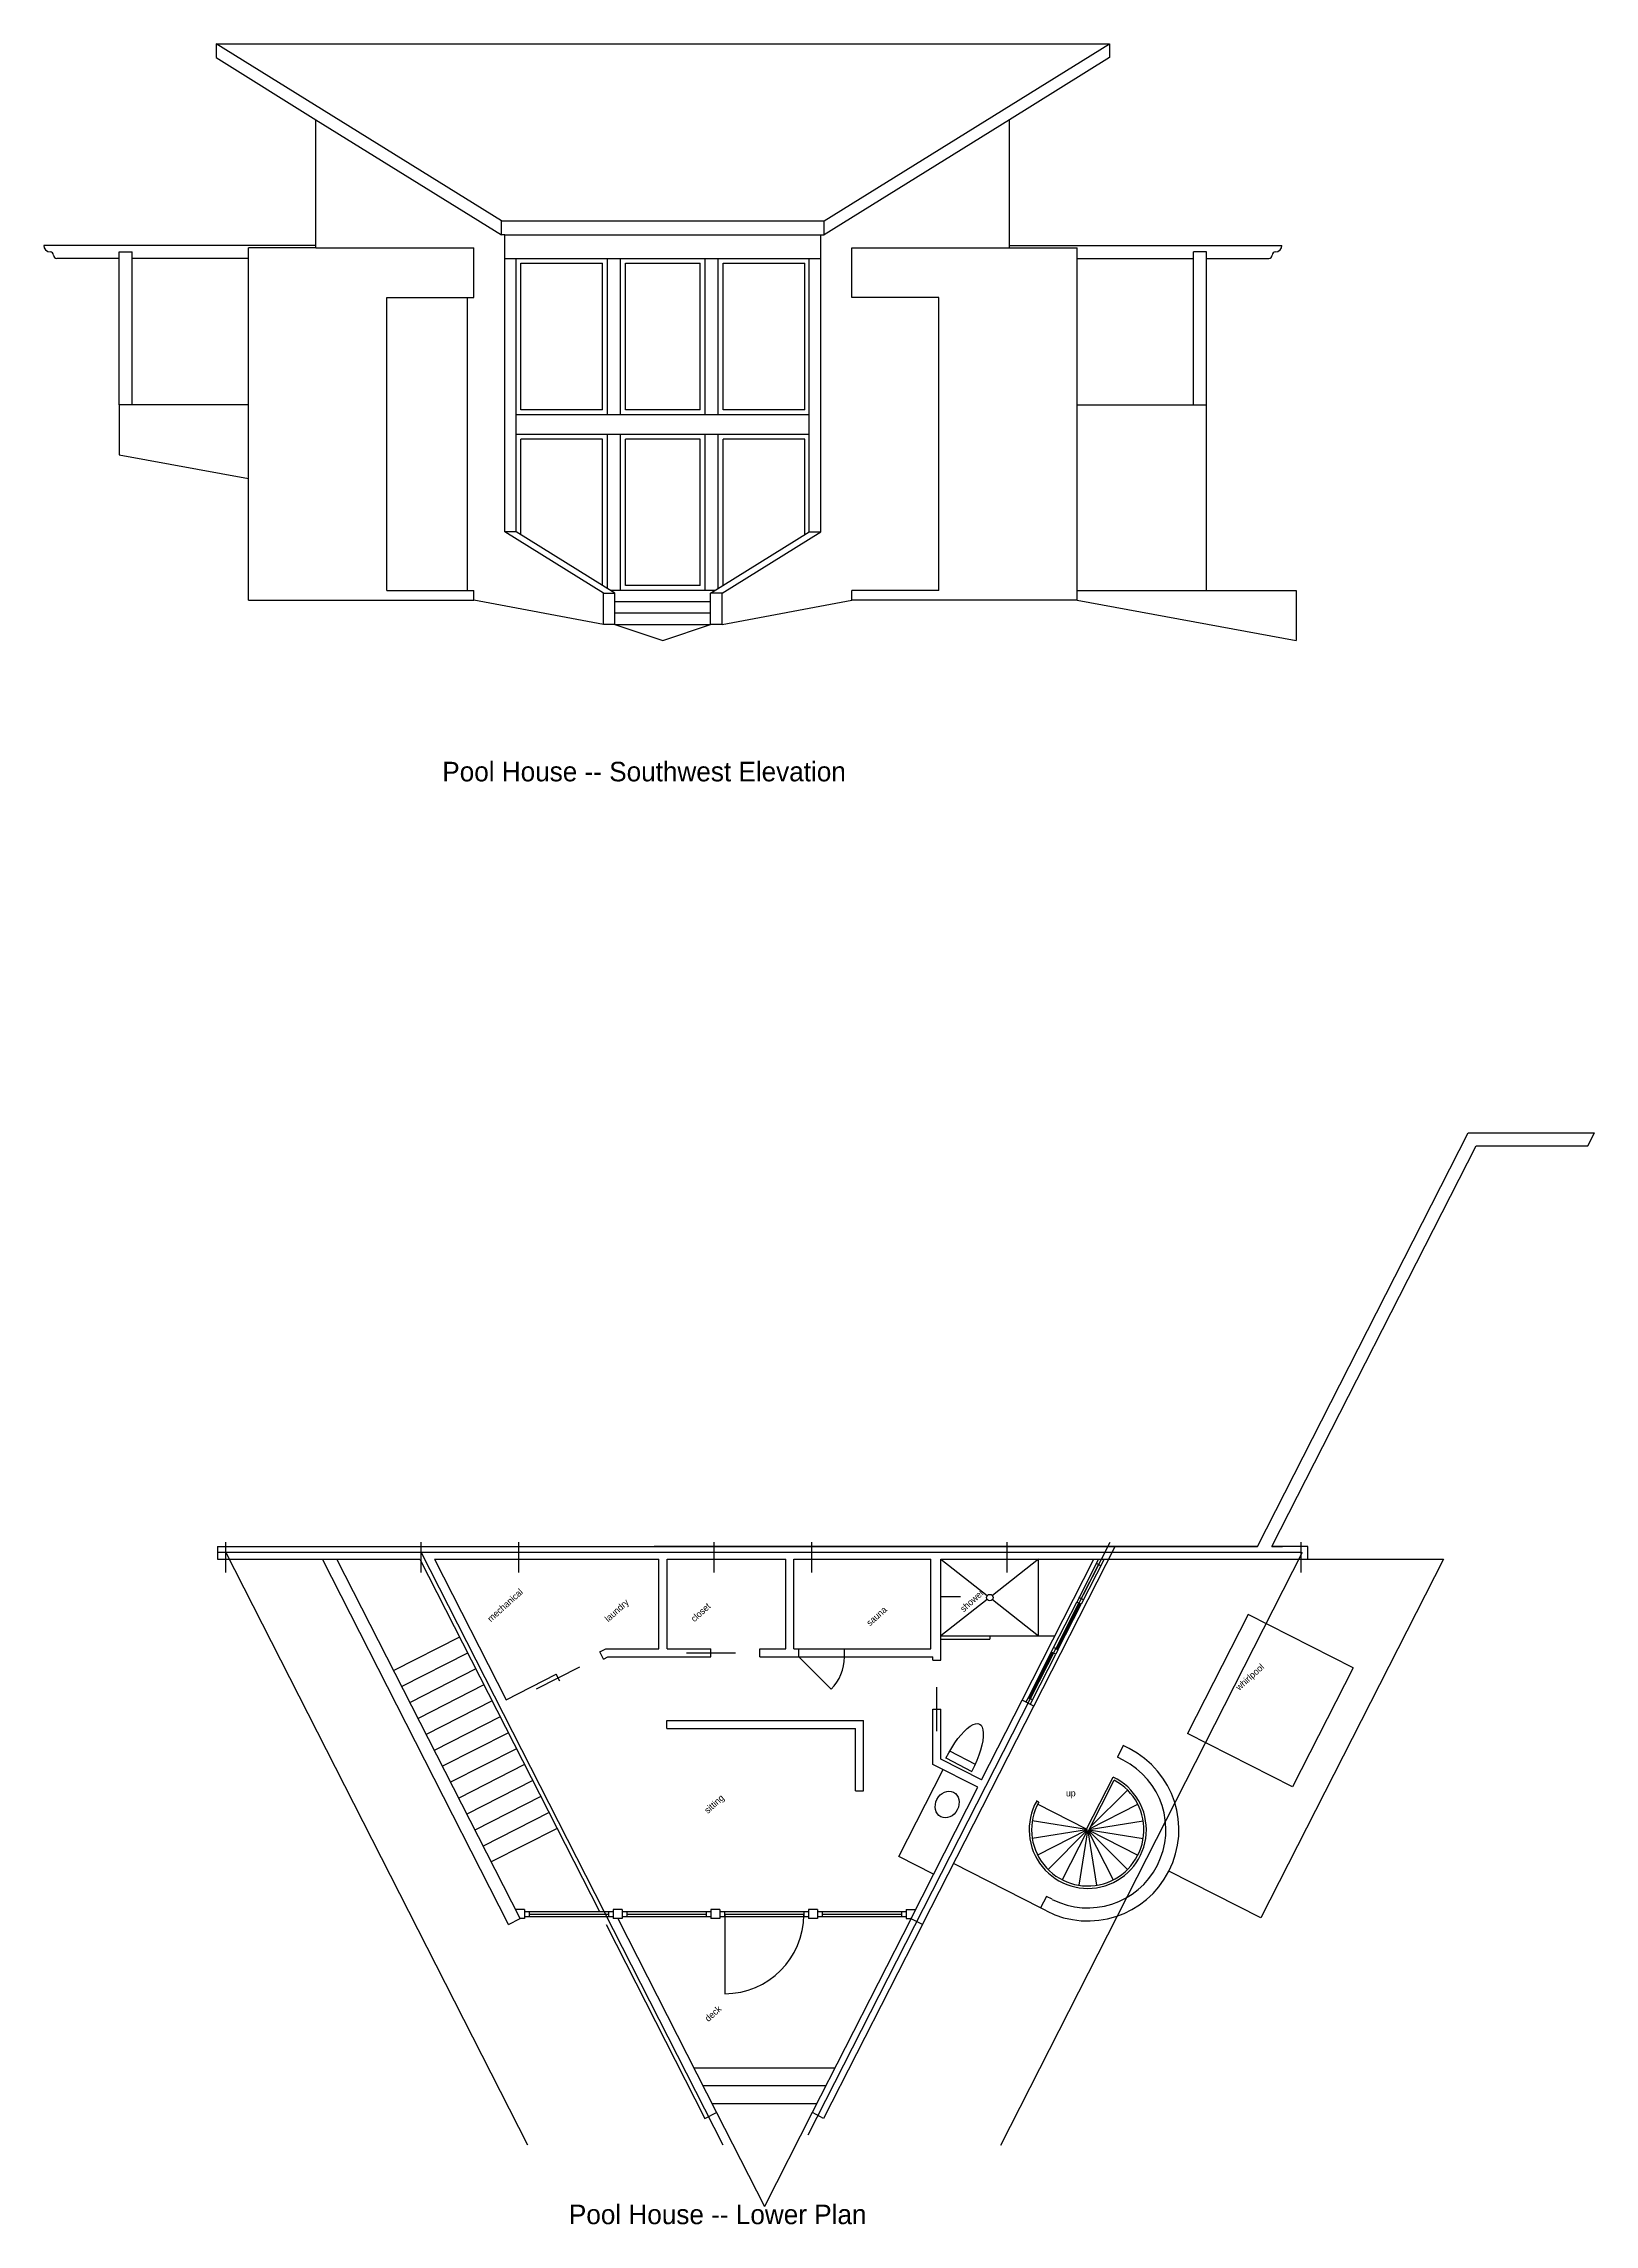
# Model space of a CAD drawing. Header units: inches. Extents: x 0 to 5835, y -2804 to 1896.
# Drawn here: x 3740 to 4693, y 138 to 1478 of the extents above; entities that cross this region are included whole.
import ezdxf

# ---------------------------------------------------------------- set-up
doc = ezdxf.new("R2010")
doc.units = ezdxf.units.IN
doc.header["$LTSCALE"] = 8
doc.header["$MEASUREMENT"] = 0
doc.linetypes.add('DASHED', pattern=[0.75, 0.5, -0.25])
for name, color, linetype in [('A-Elev', 7, 'CONTINUOUS'), ('A-fixtures', 140, 'CONTINUOUS'), ('A-millwork', 252, 'CONTINUOUS'), ('A-walls', 7, 'CONTINUOUS')]:
    doc.layers.add(name, color=color, linetype=linetype)
doc.styles.get("Standard").update_dxf_attribs({"font": 'txt', "height": 0.2})

msp = doc.modelspace()

# ---------------------------------------------------------------- linework, layer by layer
at = {"layer": 'A-Elev'}
for p, q in [((3845.9, 1478, 27954.2), (4394.9, 1478, 27954.2)), ((3845.9, 1478, 37260.9), (3845.9, 1469.5, 54490.5)), ((4394.9, 1478, 75276.3), (4394.9, 1469.5, 92505.9))]:
    msp.add_line(p, q, dxfattribs=at)
at = {"layer": 'A-Elev', "color": 254}
for p, q in [((3907.3, 1431.3, 31441.8), (4021.3, 1360.5, 24591.7)), ((4333.5, 1431.3, 60150.5), (4219.5, 1360.5, 53300.4)), ((4021.3, 1369.1, 40250), (4219.5, 1369.1, 40250)), ((4023.3, 1360.5, 55908.3), (4021.3, 1360.5, 53298.6)), ((4217.5, 1360.5, 55908.3), (4219.5, 1360.5, 53300.4)), ((3907.3, 1352.5, 46414.9), (4004.3, 1352.5, 24591.7)), ((4236.5, 1352.5, 24591.7), (4333.5, 1352.5, 35281.7))]:
    msp.add_line(p, q, dxfattribs=at)
at = {"layer": 'A-Elev', "color": 253}
for p, q in [((4219.5, 1360.5, 55908.3), (4219.5, 1369.1, 55908.3)), ((4023.3, 1360.5, 55908.3), (4217.5, 1360.5, 55908.3)), ((4023.3, 1346, 40250), (4217.5, 1346, 40250)), ((4033.2, 1343.1, 40250), (4083.4, 1343.1, 40250)), ((4083.4, 1253.1, 40250), (4083.4, 1343.1, 40250)), ((4086.4, 1250.1, 40250), (4086.4, 1346, 40250)), ((4094.4, 1250.1, 31874), (4094.4, 1346, 31874)), ((4097.4, 1343.1, 40250), (4143.4, 1343.1, 40250)), ((4146.4, 1250.1, 40250), (4146.4, 1346, 40250)), ((4154.4, 1250.1, 31874), (4154.4, 1346, 31874)), ((4157.4, 1343.1, 40250), (4207.6, 1343.1, 40250)), ((4030.4, 1250.1, 40250), (4210.4, 1250.1, 40250)), ((4083.4, 1253.1, 40250), (4033.2, 1253.1, 40250)), ((4143.4, 1253.1, 40250), (4097.4, 1253.1, 40250)), ((4207.6, 1253.1, 40250), (4157.4, 1253.1, 40250)), ((4083.4, 1145.2, 40250), (4083.4, 1235.1, 40250)), ((4086.4, 1143.3, 40250), (4086.4, 1238.1, 40250)), ((4094.4, 1142.1, 31874), (4094.4, 1238.1, 31874)), ((4146.4, 1142.1, 40250), (4146.4, 1238.1, 40250)), ((4154.4, 1143.3, 31874), (4154.4, 1238.1, 31874)), ((4083.9, 1140.5, 29525.8), (4091, 1140.5, 40250)), ((4156.9, 1140.5, 29525.8), (4149.8, 1140.5, 40250))]:
    msp.add_line(p, q, dxfattribs=at)
at = {"layer": 'A-Elev', "color": 252}
for p, q in [((4030.4, 1178.1, 24591.7), (4030.4, 1346, 24591.7)), ((4033.2, 1253.1, 16221.5), (4033.2, 1343.1, 16221.5)), ((4097.4, 1253.1, 40250), (4097.4, 1343.1, 40250)), ((4143.4, 1253.1, 40250), (4143.4, 1343.1, 40250)), ((4157.4, 1253.1, 40250), (4157.4, 1343.1, 40250)), ((4207.6, 1253.1, 16221.5), (4207.6, 1343.1, 16221.5)), ((4210.4, 1178.1, 24591.7), (4210.4, 1346, 24591.7)), ((4030.4, 1238.1, 40250), (4210.4, 1238.1, 40250)), ((4083.4, 1235.1, 40250), (4033.2, 1235.1, 40250)), ((4033.2, 1176.3, 16221.5), (4033.2, 1235.1, 16221.5)), ((4097.4, 1145.1, 40250), (4097.4, 1235.1, 40250)), ((4143.4, 1235.1, 40250), (4097.4, 1235.1, 40250)), ((4143.4, 1145.1, 40250), (4143.4, 1235.1, 40250)), ((4157.4, 1145.2, 40250), (4157.4, 1235.1, 40250)), ((4207.6, 1235.1, 40250), (4157.4, 1235.1, 40250)), ((4207.6, 1176.3, 16221.5), (4207.6, 1235.1, 16221.5)), ((4030.4, 1178.1, 44622.5), (4023.3, 1178.1, 24591.7)), ((4210.3, 1178.1, 44622.5), (4217.5, 1178.1, 24591.7)), ((4143.4, 1145.1, 40250), (4097.4, 1145.1, 40250)), ((4291.3, 546.9, -8376), (4319.7, 524.6, -8376)), ((4351.3, 546.9, -8376), (4322.9, 524.6, -8376)), ((4351.3, 499.8, -8376), (4351.3, 546.9, -8376)), ((4319.7, 522.1, -8376), (4291.3, 499.8, -8376)), ((4322.9, 522.1, -8376), (4351.3, 499.8, -8376))]:
    msp.add_line(p, q, dxfattribs=at)
msp.add_circle((4321.3, 523.3, -8376), 2, dxfattribs=at)
at = {"layer": 'A-fixtures'}
for p, q in [((4296.6, 429.2, -8376), (4312.4, 421.1, -8376)), ((4294.2, 424.8, -8376), (4310.3, 416.6, -8376))]:
    msp.add_line(p, q, dxfattribs=at)
at = {"layer": 'A-fixtures', "extrusion": (0, 0, -1)}
msp.add_ellipse((4302.3, 420.7, -8376), major_axis=(12.7, 24.9), ratio=0.321429, start_param=4.712389, end_param=7.853982, dxfattribs=at)
at = {"layer": 'A-millwork'}
for p, q in [((4265.4, 364.3, -8376), (4292.6, 417.7, -8376)), ((4286.8, 353.4, -8376), (4265.4, 364.3, -8376))]:
    msp.add_line(p, q, dxfattribs=at)
msp.add_arc((4204, 486.9, -8376), 28, 315, 360, dxfattribs=at)
at = {"layer": 'A-walls', "color": 254}
for p, q in [((4021.3, 1369.1, 24591.7), (3845.9, 1478, 37260.9)), ((4219.5, 1369.1, 53300.4), (4394.9, 1478, 65969.6)), ((4023.3, 1178.1, 24591.7), (4023.3, 1360.5, 24591.7)), ((4217.5, 1178.1, 24591.7), (4217.5, 1360.5, 24591.7))]:
    msp.add_line(p, q, dxfattribs=at)
at = {"layer": 'A-walls'}
for p, q in [((3845.9, 1469.5, 54490.5), (3907.3, 1431.3, 19724.2)), ((4394.9, 1469.5, 92505.9), (4333.5, 1431.3, 57739.9)), ((3907.3, 1352.5, 45471.9), (3907.3, 1431.3, 26899.1)), ((4333.5, 1352.5, 34819.8), (4333.5, 1431.3, 25721.9)), ((4021.3, 1360.5, 24591.7), (4021.3, 1369.1, 24591.7)), ((3865.8, 1136.1, 24591.7), (3865.8, 1352.5, 24591.7)), ((3907.3, 1352.5, 55908.3), (3865.8, 1352.5, 55908.3)), ((4333.5, 1352.5, 55908.3), (4375, 1352.5, 55908.3)), ((4375, 1136.1, 24591.7), (4375, 1352.5, 24591.7)), ((3865.8, 1136.1, 40250), (4004.3, 1136.1, 40250)), ((4083.9, 1121.1, 31874), (4004.3, 1136.1, 24591.7)), ((4156.9, 1121.1, 31874), (4236.5, 1136.1, 24591.7)), ((4375, 1136.1, 40250), (4236.5, 1136.1, 40250)), ((4091, 1121.1, 40250), (4120.4, 1111.4, 40250)), ((4120.4, 1111.4, 40250), (4149.8, 1121.1, 40250)), ((4485.7, 554.7, 0), (4615.2, 808.9, 0)), ((4688.7, 800.9, -5.9), (4692.8, 808.9, 8370.1)), ((4494.6, 554.7, 0), (4620.1, 800.9, 0)), ((3846.7, 554.7, -8376), (4485.7, 554.7, -8376)), ((3846.7, 554.7, -8376), (3846.7, 546.9, -8376)), ((4485.7, 554.7, -8376), (4115, 554.7, -8376)), ((4494.6, 554.7, -8376), (4501.2, 554.7, -8376)), ((4516.7, 554.7, -8376), (4494.6, 554.7, -8376)), ((4516.7, 546.9, 8370.1), (4516.7, 554.7, 8370.1)), ((3846.7, 546.9, -8376), (3971.2, 546.9, -8376)), ((4025.6, 322.5, 0), (3911.3, 546.9, 0)), ((4032.7, 326.1, 0), (3920.2, 546.9, 0)), ((3971.2, 546.9), (4081.5, 330.4)), ((3980.1, 546.9, -8376), (4118, 546.9, -8376)), ((3980.1, 546.9, -8376), (4024.1, 460.6, -8376)), ((4118, 491.9, -8376), (4118, 546.9, -8376)), ((4123, 546.9, -8376), (4196, 546.9, -8376)), ((4123, 491.9, -8376), (4123, 546.9, -8376)), ((4196, 491.9, -8376), (4196, 546.9, -8376)), ((4201, 546.9, -8376), (4285.1, 546.9, -8376)), ((4201, 491.9, -8376), (4201, 546.9, -8376)), ((4285.1, 491.9, -8376), (4285.1, 546.9, -8376)), ((4291.3, 546.9, -8376), (4516.7, 546.9, -8376)), ((4291.3, 487.8, -8376), (4291.3, 546.9, -8376)), ((4388.1, 546.9, -8376), (4374.8, 520.6, -8376)), ((4391.5, 546.9, -8376), (4377.5, 519.3, -8376)), ((4377.5, 522.6, -8376), (4388.1, 543.5, -8376)), ((4303.3, 523.8, -8376), (4291.3, 523.8, -8376)), ((4361.8, 491.9, -8376), (4376.1, 520, -8376)), ((4362.5, 491.6, -8376), (4376.8, 519.6, -8376)), ((4363.2, 491.2, -8376), (4377.5, 519.3, -8376)), ((3995.5, 499.1, 0), (3955.1, 478.5, 0)), ((4291.3, 499.8, -8376), (4321.3, 499.8, -8376)), ((4291.3, 497.8, -8376), (4321.3, 497.8, -8376)), ((4321.3, 499.8, -8376), (4321.3, 497.8, -8376)), ((4000.5, 489.3, 0), (3960.1, 468.7, 0)), ((4081.7, 490, 8370.1), (4085.4, 491.9, 8370.1)), ((4083.9, 485.5, 8370.1), (4081.7, 490, 8370.1)), ((4083.9, 485.5, 8370.1), (4086.6, 486.9, 8370.1)), ((4085.4, 491.9, -8376), (4118, 491.9, -8376)), ((4086.6, 486.9, -8376), (4150, 486.9, -8376)), ((4123, 491.9, -8376), (4150, 491.9, -8376)), ((4135, 489.4, -8376), (4165, 489.4, -8376)), ((4150, 486.9, -8376), (4150, 491.9, -8376)), ((4180, 486.9, -8376), (4180, 491.9, -8376)), ((4180, 491.9, -8376), (4196, 491.9, -8376)), ((4180, 486.9, -8376), (4205.8, 486.9, -8376)), ((4201, 491.9, -8376), (4204, 491.9, -8376)), ((4204, 486.9, -8376), (4204, 491.9, -8376)), ((4204, 486.9, -8376), (4223.8, 467.1, -8376)), ((4232, 491.9, -8376), (4285.1, 491.9, -8376)), ((4232, 486.9, -8376), (4232, 491.9, -8376)), ((4232, 486.9, -8376), (4286.3, 486.9, -8376)), ((4286.3, 484.8, -8376), (4286.3, 486.9, -8376)), ((4286.3, 484.8, -8376), (4291.3, 484.8, -8376)), ((4291.3, 484.8, -8376), (4291.3, 487.8, -8376)), ((4360.5, 492.6, -8376), (4344.8, 461.8, -8376)), ((4345.5, 461.5, -8376), (4359.8, 489.6, -8376)), ((4346.2, 461.2, -8376), (4360.5, 489.2, -8376)), ((4363.2, 491.2, -8376), (4361.8, 488.5, -8376)), ((4005.5, 479.5, 0), (3965.1, 458.9, 0)), ((4010.5, 469.7, 0), (3970.1, 449.1, 0)), ((4024.1, 460.6, 8370.1), (4054.9, 476.3, 8370.1)), ((4042.7, 467.3, 8370.1), (4069.4, 480.9, 8370.1)), ((4057.2, 471.9, 8370.1), (4054.9, 476.3, 8370.1)), ((4015.5, 459.9, 0), (3975, 439.3, 0)), ((4280, 322.5, -8376), (4348.4, 456.7, -8376)), ((4288.8, 441.3, -8376), (4288.8, 468.3, -8376)), ((4316.3, 411.3, -8376), (4341.2, 460.3, -8376)), ((4344.8, 461.8, -8376), (4343.5, 459.2, -8376)), ((4347.5, 460.5, -8376), (4346.1, 457.8, -8376)), ((4020.5, 450.1, 0), (3980, 429.5, 0)), ((4122.8, 442.9, -8376), (4122.8, 447.9, -8376)), ((4238.8, 404.7, -8376), (4238.8, 442.9, -8376)), ((4243.8, 404.7, -8376), (4243.8, 447.9, -8376)), ((4286.3, 420.9, -8376), (4286.3, 454.8, -8376)), ((4291.3, 424, -8376), (4291.3, 454.8, -8376)), ((4025.5, 440.3, 0), (3985, 419.7, 0)), ((4030.5, 430.5, 0), (3990, 409.9, 0)), ((4403.3, 432.5, 8370.1), (4399.7, 425.3, 8370.1)), ((4406.9, 430.6, 8370.1), (4403.3, 432.5, 8370.1)), ((4035.5, 420.7, 0), (3995, 400.1, 0)), ((4403.3, 423.5, 8370.1), (4399.7, 425.3, 8370.1)), ((4040.5, 410.9, 0), (4000, 390.3, 0)), ((4238.8, 404.7, -8376), (4243.8, 404.7, -8376)), ((4272.9, 326.1, -8376), (4314, 406.8, -8376)), ((4045.5, 401.1, 0), (4005, 380.5, 0)), ((4050.5, 391.3, 0), (4010, 370.7, 0)), ((4055.5, 381.5, 0), (4015, 360.9, 0)), ((4356.1, 339.8, 8370.1), (4352.5, 332.7, 8370.1)), ((4359.7, 338, 8370.1), (4356.1, 339.8, 8370.1)), ((4025.6, 322.5, 8370.1), (4032.7, 326.1, 8370.1)), ((4032.7, 331.7, -8370.1), (4030, 331.7, -8370.1)), ((4032.8, 331.7, 0), (4030, 331.7, 0)), ((4035.5, 331.7, -8370.1), (4032.7, 331.7, -8370.1)), ((4035.5, 326.2, -8370.1), (4032.7, 326.2, -8370.1)), ((4035.5, 331.7, -8370.1), (4035.5, 326.2, -8370.1)), ((4035.5, 330.4, -8370.1), (4038.5, 330.4, -8370.1)), ((4035.5, 327.4, -8370.1), (4038.5, 327.4, -8370.1)), ((4038.5, 327.4, -8370.1), (4038.5, 330.4, -8370.1)), ((4038.5, 328.9, -8370.1), (4087, 328.9, -8370.1)), ((4087, 330.4, -8370.1), (4087, 327.4, -8370.1)), ((4087, 330.4, -8370.1), (4090, 330.4, -8370.1)), ((4087, 327.4, -8370.1), (4090, 327.4, -8370.1)), ((4090, 331.7, -8370.1), (4090, 326.2, -8370.1)), ((4092.7, 331.7, -8370.1), (4090, 331.7, -8370.1)), ((4095.5, 326.2, -8370.1), (4090, 326.2, -8370.1)), ((4095.5, 331.7, -8370.1), (4092.7, 331.7, -8370.1)), ((4095.5, 331.7, -8370.1), (4095.5, 326.2, -8370.1)), ((4095.5, 330.4, -8370.1), (4098.5, 330.4, -8370.1)), ((4095.5, 327.4, -8370.1), (4098.5, 327.4, -8370.1)), ((4098.5, 327.4, -8370.1), (4098.5, 330.4, -8370.1)), ((4098.5, 328.9, -8370.1), (4147, 328.9, -8370.1)), ((4147, 330.4, -8370.1), (4150, 330.4, -8370.1)), ((4147, 330.4, -8370.1), (4147, 327.4, -8370.1)), ((4147, 327.4, -8370.1), (4150, 327.4, -8370.1)), ((4152.7, 331.7, -8370.1), (4150, 331.7, -8370.1)), ((4150, 331.7, -8370.1), (4150, 326.2, -8370.1)), ((4155.5, 326.2, -8370.1), (4150, 326.2, -8370.1)), ((4155.5, 331.7, -8370.1), (4152.7, 331.7, -8370.1)), ((4155.5, 331.7, -8370.1), (4155.5, 326.2, -8370.1)), ((4155.5, 330.4, -8370.1), (4158.5, 330.4, -8370.1)), ((4155.5, 327.4, -8370.1), (4158.5, 327.4, -8370.1)), ((4158.5, 327.4, -8370.1), (4158.5, 330.4, -8370.1)), ((4158.5, 328.9, -8370.1), (4207, 328.9, -8370.1)), ((4158.5, 328.5, -8376), (4158.5, 280, -8376)), ((4207, 330.4, -8370.1), (4207, 327.4, -8370.1)), ((4207, 330.4, -8370.1), (4210, 330.4, -8370.1)), ((4207, 327.4, -8370.1), (4210, 327.4, -8370.1)), ((4210, 331.7, -8370.1), (4210, 326.2, -8370.1)), ((4212.7, 331.7, -8370.1), (4210, 331.7, -8370.1)), ((4215.5, 326.2, -8370.1), (4210, 326.2, -8370.1)), ((4215.5, 331.7, -8370.1), (4212.7, 331.7, -8370.1)), ((4215.5, 331.7, -8370.1), (4215.5, 326.2, -8370.1)), ((4215.5, 330.4, -8370.1), (4218.5, 330.4, -8370.1)), ((4215.5, 327.4, -8370.1), (4218.5, 327.4, -8370.1)), ((4218.5, 327.4, -8370.1), (4218.5, 330.4, -8370.1)), ((4218.5, 328.9, -8370.1), (4267, 328.9, -8370.1)), ((4267, 330.4, -8370.1), (4270, 330.4, -8370.1)), ((4267, 330.4, -8370.1), (4267, 327.4, -8370.1)), ((4267, 327.4, -8370.1), (4270, 327.4, -8370.1)), ((4270, 331.7, -8370.1), (4270, 326.2, -8370.1)), ((4270, 331.7, -8370.1), (4272.7, 331.7, -8370.1)), ((4270, 326.2, -8370.1), (4272.7, 326.2, -8370.1)), ((4280, 322.5, 8370.1), (4272.6, 326.2, 8370.1)), ((4272.7, 331.7, -8370.1), (4275.5, 331.7, -8370.1)), ((4356.1, 330.8, 8370.1), (4352.5, 332.7, 8370.1))]:
    msp.add_line(p, q, dxfattribs=at)
at = {"layer": 'A-walls', "color": 253}
for p, q in [((3907.3, 1354.1, 24591.7), (3740, 1354.1, 24591.7)), ((4333.5, 1354.1, 24591.7), (4500.8, 1354.1, 24591.7)), ((3786.4, 1346.1, 24591.7), (3748, 1346.1, 24591.7)), ((3786.4, 1256.1, 24591.7), (3786.4, 1350.1, 8933.3)), ((3786.4, 1350.1, 8933.3), (3794.4, 1350.1, 8933.3)), ((3794.4, 1256.1, 24591.7), (3794.4, 1350.1, 8933.3)), ((3865.8, 1346.1, 24591.7), (3794.4, 1346.1, 24591.7)), ((4375, 1346.1, 24591.7), (4446.4, 1346.1, 24591.7)), ((4446.4, 1256.1, 24591.7), (4446.4, 1350.1, 8933.3)), ((4454.4, 1350.1, 8933.3), (4446.4, 1350.1, 8933.3)), ((4454.4, 1142.1, 43581.6), (4454.4, 1350.1, 8933.3)), ((4454.4, 1346.1, 24591.7), (4492.8, 1346.1, 24591.7)), ((3950.8, 1142.1, 8933.3), (3950.8, 1322.1, 24591.7)), ((3950.8, 1322.1, 24591.7), (4004.3, 1322.1, 24591.7)), ((4290, 1322.1, 24591.7), (4236.5, 1322.1, 24591.7)), ((4290, 1142.1, 24591.7), (4290, 1322.1, 24591.7)), ((3950.8, 1196.1, 24591.7), (3950.8, 1298.1, 24591.7)), ((3786.4, 1256.1, 24591.7), (3786.4, 1225.4, 24591.7)), ((3865.8, 1256.1, 40250), (3786.4, 1256.1, 40250)), ((4375, 1256.1, 40250), (4454.4, 1256.1, 40250)), ((3786.4, 1225.4, 24591.7), (3865.8, 1210.9, 24591.7)), ((4083.9, 1140.5, 29525.8), (4023.3, 1178.1, 33898.4)), ((4091, 1140.5, 40250), (4030.4, 1178.1, 44622.5)), ((4149.8, 1140.5, 40250), (4210.3, 1178.1, 44622.5)), ((4156.9, 1140.5, 29525.8), (4217.5, 1178.1, 33898.4)), ((3950.8, 1142.1, 24591.7), (4004.3, 1142.1, 24591.7)), ((4083.9, 1121.1, 31874), (4083.9, 1140.5, 31874)), ((4152.4, 1142.1, 40250), (4088.4, 1142.1, 40250)), ((4091, 1121.1, 40250), (4091, 1140.5, 40250)), ((4149.8, 1121.1, 40250), (4149.8, 1140.5, 40250)), ((4156.9, 1121.1, 31874), (4156.9, 1140.5, 31874)), ((4290, 1142.1, 40250), (4236.5, 1142.1, 40250)), ((4375, 1142.1, 40250), (4509.6, 1142.1, 24591.7)), ((4509.6, 1142.1, 24591.7), (4509.6, 1111.4, 24591.7)), ((4149.8, 1135.1, 40250), (4091, 1135.1, 40250)), ((4149.8, 1128.1, 40250), (4091, 1128.1, 40250)), ((4375, 1136.1, 24591.7), (4509.6, 1111.4, 24591.7)), ((4091, 1121.1, 40250), (4083.9, 1121.1, 40250)), ((4091, 1121.1, 40250), (4149.8, 1121.1, 40250)), ((4156.9, 1121.1, 40250), (4149.8, 1121.1, 40250)), ((4348.4, 456.7, -16752), (4398.3, 554.7, -16752)), ((4341.2, 460.3, -16752), (4385.3, 546.9, -16752)), ((4600, 546.9, -8376), (4487.8, 326.6, -8376)), ((4516.7, 546.9, 8370.1), (4600, 546.9, 8370.1)), ((4360.5, 492.6, -8376), (4374.8, 520.6, -8376)), ((4204, 491.9, -8376), (4232, 491.9, -8376)), ((4205.8, 486.9, -8376), (4233.8, 486.9, -8376)), ((4347.5, 460.5, -8376), (4361.8, 488.5, -8376)), ((4286.3, 454.8, -8376), (4291.3, 454.8, -8376)), ((4380.8, 381.1, 8370.1), (4397.2, 413.1, 8370.1)), ((4382.2, 380.4, 8370.1), (4397.8, 411.1, 8370.1)), ((4351.5, 397.7, 8370.1), (4350.1, 398.4, 8370.1)), ((4352.5, 332.7, 8370.1), (4299.1, 359.9, 8370.1)), ((4487.8, 326.6, 8370.1), (4431.4, 355.3, 8370.1)), ((4038.5, 330.4, -8370.1), (4087, 330.4, -8370.1)), ((4038.5, 327.4, -8370.1), (4087, 327.4, -8370.1)), ((4085.6, 322.5, 8370.1), (4146.3, 203.4, 8370.1)), ((4092.7, 326.1, 8370.1), (4153.4, 207, 8370.1)), ((4098.5, 330.4, -8370.1), (4147, 330.4, -8370.1)), ((4098.5, 327.4, -8370.1), (4147, 327.4, -8370.1)), ((4158.5, 330.4, -8370.1), (4207, 330.4, -8370.1)), ((4158.5, 327.4, -8370.1), (4207, 327.4, -8370.1)), ((4272.9, 326.1, 8370.1), (4212.2, 207, 8370.1)), ((4218.5, 330.4, -8370.1), (4267, 330.4, -8370.1)), ((4218.5, 327.4, -8370.1), (4267, 327.4, -8370.1)), ((4279.9, 322.5, 8370.1), (4219.2, 203.4, 8370.1)), ((4139.3, 234.5, -8376), (4226.2, 234.5, -8376)), ((4146.3, 203.4, -8376), (4153.3, 207, -8376)), ((4219.2, 203.4, -8376), (4212.3, 207, -8376))]:
    msp.add_line(p, q, dxfattribs=at)
at = {"layer": 'A-walls', "color": 252}
for p, q in [((4004.3, 1322.1, 24591.7), (4004.3, 1352.5, 24591.7)), ((4236.5, 1322.1, 24591.7), (4236.5, 1352.5, 24591.7)), ((4000.3, 1142.1, 8933.3), (4000.3, 1322.1, 24591.7)), ((4004.3, 1136.1, 24591.7), (4004.3, 1142.1, 8933.3)), ((4236.5, 1136.1, 24591.7), (4236.5, 1142.1, 24591.7)), ((4480, 513, -16752), (4442.8, 439.9, -16752)), ((4544.6, 480.1, -16752), (4480, 513, -16752)), ((4321.3, 499.8, -8376), (4360.9, 499.8, -8376)), ((4544.6, 480.1, -16752), (4507.3, 407, -16752)), ((4507.4, 407, -16752), (4442.8, 439.9, -16752)), ((4383.2, 382.5, 8370.1), (4405.9, 405.1, 8370.1)), ((4380.8, 381.1, 8370.1), (4350.7, 396.4, 8370.1)), ((4382.6, 381.3, 8370.1), (4412.2, 396.4, 8370.1)), ((4380.7, 380.9, 8370.1), (4347.4, 386.1, 8370.1)), ((4380.7, 380.6, 8370.1), (4347.4, 375.3, 8370.1)), ((4380.8, 380.4, 8370.1), (4350.7, 365.1, 8370.1)), ((4381, 380.2, 8370.1), (4357.1, 356.3, 8370.1)), ((4381.1, 380.1, 8370.1), (4365.8, 350, 8370.1)), ((4381.4, 380, 8370.1), (4376.1, 346.7, 8370.1)), ((4381.6, 380, 8370.1), (4386.9, 346.7, 8370.1)), ((4381.8, 380.1, 8370.1), (4397.2, 350, 8370.1)), ((4382, 380.2, 8370.1), (4405.9, 356.3, 8370.1)), ((4382.2, 380.4, 8370.1), (4412.2, 365.1, 8370.1)), ((4382.3, 380.6, 8370.1), (4415.6, 375.3, 8370.1)), ((4382.4, 380.9, 8370.1), (4415.6, 386.1, 8370.1)), ((4153.3, 207, -8376), (4182.8, 149.2, -8376)), ((4212.2, 207, -8376), (4182.8, 149.2, -8376))]:
    msp.add_line(p, q, dxfattribs=at)
at = {"layer": 'A-walls', "color": 7}
for p, q in [((4615.2, 808.9, 8370.1), (4692.8, 808.9, 8370.1)), ((4620.1, 800.9, -5.9), (4688.7, 800.9, -5.9)), ((4389.5, 542.8, -8376), (4386.8, 544.2, -8376)), ((4378.8, 522, -8376), (4376.1, 523.3, -8376)), ((4377.5, 519.3, -8376), (4374.8, 520.6, -8376)), ((4361.8, 488.5, -8376), (4359.1, 489.9, -8376)), ((4363.2, 491.2, -8376), (4360.5, 492.6, -8376)), ((4348.4, 456.7, -8376), (4341.2, 460.3, -8376)), ((4347.5, 460.5, -8376), (4344.8, 461.8, -8376)), ((4122.8, 447.9, -8376), (4243.8, 447.9, -8376)), ((4122.8, 442.9, -8376), (4238.8, 442.9, -8376)), ((4314, 406.8, -8376), (4286.3, 420.9, -8376)), ((4316.3, 411.3, -8376), (4291.3, 424, -8376))]:
    msp.add_line(p, q, dxfattribs=at)
at = {"layer": 'A-walls', "color": 5}
for p, q in [((3846.7, 551.2, -8376), (4512, 551.2, -8376)), ((3852, 538.7, -8376), (3852, 557.4, -8376)), ((4037.5, 187, -8376), (3852, 551.2, -8376)), ((3972, 538.7, -8376), (3972, 557.4, -8376)), ((4157.5, 187, -8376), (3972, 551.2, -8376)), ((4032, 538.7, -8376), (4032, 557.4, -8376)), ((4152, 538.7, -8376), (4152, 557.4, -8376)), ((4209.7, 193.3, -8376), (4395.2, 557.4, -8376)), ((4212, 538.7, -8376), (4212, 557.4, -8376)), ((4328, 187, -8376), (4513.5, 551.2, -8376)), ((4332, 538.7, -8376), (4332, 557.4, -8376)), ((4512.7, 538.7, -5.9), (4512.7, 557.4, -5.9))]:
    msp.add_line(p, q, dxfattribs=at)
at = {"layer": 'A-walls', "color": 253, "linetype": 'DASHED'}
msp.add_line((4139.3, 234.5, -16752), (4226.2, 234.5, -16752), dxfattribs=at)
at = {"layer": 'A-walls', "color": 253, "linetype": 'Continuous'}
for p, q in [((4144.9, 223.5, -16752), (4220.6, 223.5, -16752)), ((4150.5, 212.5, -25128), (4214.9, 212.5, -25128))]:
    msp.add_line(p, q, dxfattribs=at)
at = {"layer": 'A-walls', "color": 253}
for centre, radius, start, end in [((3744, 1354.1, 557.3), 4, 180, 270), ((4496.8, 1354.1, 557.3), 4, 270, 0), ((3744, 1348.1, 8933.3), 2, 0, 90), ((3748, 1348.1, 8933.3), 2, 180, 270), ((4492.8, 1348.1, 8933.3), 2, 270, 360), ((4496.8, 1348.1, 8933.3), 2, 90, 180), ((4381.5, 380.7, 8370.1), 36, 150.612, 64.1937), ((4381.5, 380.7, 8370.1), 34.5, 150.5081, 61.7543), ((4158.5, 328.5, -8376), 48.5, 270, 360)]:
    msp.add_arc(centre, radius, start, end, dxfattribs=at)
at = {"layer": 'A-walls'}
for radius, start, end in [(56, 243, 63), (48, 243, 63), (0.75, 153, 333)]:
    msp.add_arc((4381.5, 380.7, 8370.1), radius, start, end, dxfattribs=at)
at = {"layer": 'A-walls', "color": 253}
msp.add_ellipse((4295.1, 396.2, -8376), major_axis=(-3.86, -7.57), ratio=0.823529, dxfattribs=at)

# ---------------------------------------------------------------- texts
at = {"layer": 'A-walls'}
for s, height, rotation, p in [('Pool House -- Southwest Elevation', 12, 360, (3984.9, 1024.8, -8376)), ('mechanical', 4, 42.149, (4014.8, 508.1, -8376)), ('shower', 4, 42.149, (4305.3, 514.2, -336)), ('laundry', 4, 42.149, (4086.9, 508.1, -8376)), ('closet', 4, 42.149, (4139.8, 508.1, -8376)), ('sauna', 4, 42.149, (4247.7, 505.6, -336)), ('whirlpool', 4, 42.149, (4474.6, 466, -8376)), ('sitting', 4, 42.149, (4148.1, 390.4, -8376)), ('deck', 4, 42.149, (4148.4, 262.5, -8376))]:
    msp.add_text(s, height=height, rotation=rotation, dxfattribs=at).set_placement(p)
for s, height, p in [('up', 4, (4368.1, 401.2, -8376)), ('Pool House -- Lower Plan', 12, (4062.7, 138.4, -8376))]:
    msp.add_text(s, height=height, dxfattribs=at).set_placement(p)

doc.saveas('drawing.dxf')
